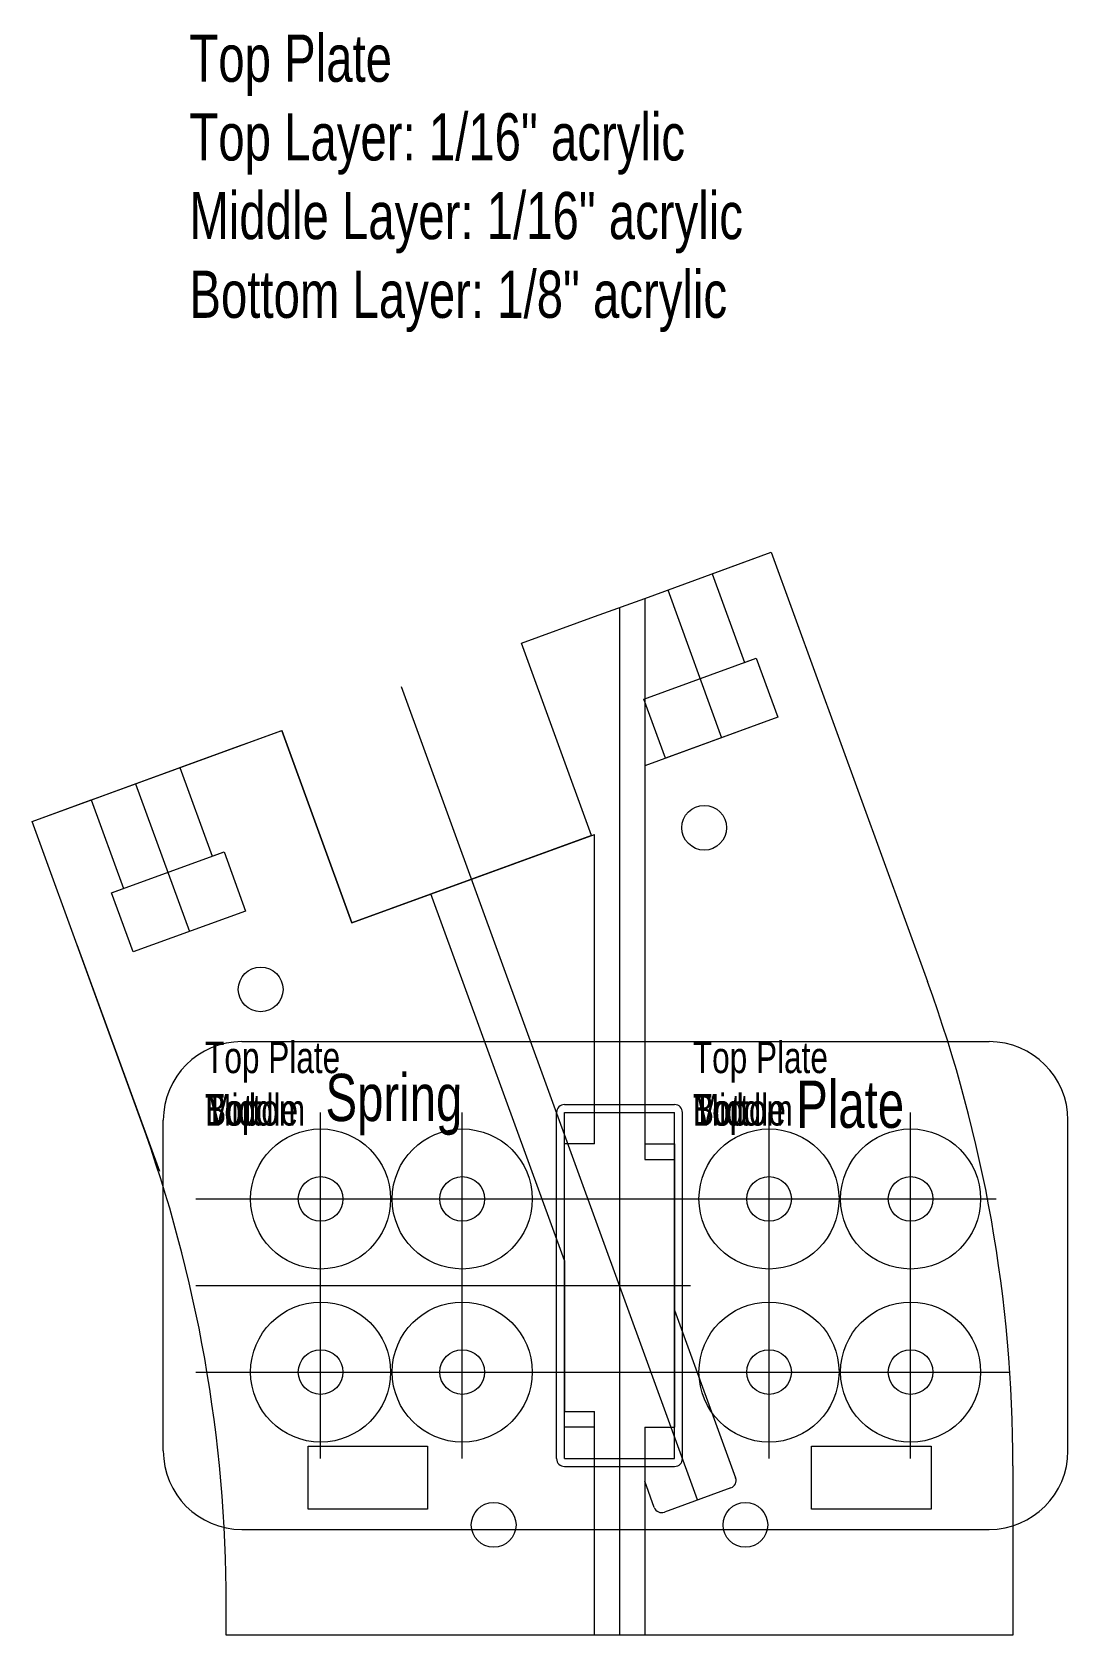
# Model space of a CAD drawing. Header units: millimetres. Extents: x 70 to 136, y 68 to 170.
import ezdxf

# ---------------------------------------------------------------- set-up
doc = ezdxf.new("R2010")
doc.units = ezdxf.units.MM
for name, color, linetype, lineweight in [('Bottom Layer', 7, 'CONTINUOUS', 0), ('Bottom Text', 4, 'CONTINUOUS', 0), ('Drawing', 5, 'CONTINUOUS', 0), ('Middle Layer', 7, 'CONTINUOUS', 0), ('Middle Text', 4, 'CONTINUOUS', 0), ('Notes', 7, 'CONTINUOUS', 0), ('Spring Plate', 7, 'CONTINUOUS', 0), ('Spring Plate Text', 4, 'CONTINUOUS', 0), ('Top Layer', 7, 'CONTINUOUS', 0), ('Top Text', 4, 'CONTINUOUS', 0)]:
    doc.layers.add(name, color=color, linetype=linetype, lineweight=lineweight)
doc.styles.get("Standard").update_dxf_attribs({"font": 'txt', "width": 0.75})

msp = doc.modelspace()

# ---------------------------------------------------------------- linework, layer by layer
at = {"layer": 'Bottom Layer'}
for p, q in [((108.94, 134.17), (116.98, 137.1)), ((116.98, 137.1), (126.91, 109.82)), ((105.74, 133.01), (108.94, 134.17)), ((101.1, 131.32), (105.74, 133.01)), ((105.55, 119.1), (101.1, 131.32)), ((70, 120), (85.88, 125.78)), ((90.33, 113.56), (85.88, 125.78)), ((76.91, 101.01), (70, 120)), ((105.55, 119.1), (90.33, 113.56)), ((72.84, 112.18), (78.09, 97.77)), ((103.84, 101.5), (110.84, 101.5)), ((103.84, 79.5), (103.84, 101.5)), ((110.84, 79.5), (110.84, 101.5)), ((103.84, 79.5), (110.84, 79.5)), ((132.34, 79.04), (132.34, 68.29)), ((82.34, 68.29), (82.34, 70.23)), ((132.34, 68.29), (82.34, 68.29))]:
    msp.add_line(p, q, dxfattribs=at)
for centre in [(112.72, 119.59), (84.53, 109.32), (88.34, 96), (97.34, 96), (116.84, 96), (125.84, 96), (88.34, 85), (97.34, 85), (116.84, 85), (125.84, 85), (99.34, 75.29), (115.34, 75.29)]:
    msp.add_circle(centre, 1.42, dxfattribs=at)
for centre in [(42.34, 79.04), (-7.66, 70.23)]:
    msp.add_arc(centre, 90, 360, 20, dxfattribs=at)
at = {"layer": 'Drawing'}
for p, q in [((110.41, 134.71), (113.83, 125.31)), ((107.34, 133.59), (107.34, 68.29)), ((112.3, 76.87), (93.49, 128.55)), ((76.58, 122.39), (80, 113)), ((88.34, 79.5), (88.34, 101.5)), ((97.34, 79.5), (97.34, 101.5)), ((116.84, 79.5), (116.84, 101.5)), ((125.84, 79.5), (125.84, 101.5)), ((80.4, 96), (131.28, 96)), ((80.4, 90.5), (111.84, 90.5)), ((80.4, 85), (132.16, 85))]:
    msp.add_line(p, q, dxfattribs=at)
for centre in [(88.34, 96), (97.34, 96), (116.84, 96), (125.84, 96), (88.34, 85), (97.34, 85), (116.84, 85), (125.84, 85)]:
    msp.add_circle(centre, 4.45, dxfattribs=at)
at = {"layer": 'Middle Layer'}
for p, q in [((108.94, 134.17), (116.98, 137.1)), ((116.98, 137.1), (126.91, 109.82)), ((108.94, 134.17), (108.94, 99.5)), ((108.89, 127.77), (116.03, 130.37)), ((116.03, 130.37), (117.4, 126.61)), ((110.26, 124.01), (108.89, 127.77)), ((117.4, 126.61), (110.26, 124.01)), ((70, 120), (85.88, 125.78)), ((85.88, 125.78), (90.33, 113.56)), ((70, 120), (83.3, 124.84)), ((76.91, 101.01), (70, 120)), ((90.33, 113.56), (105.74, 119.17)), ((105.74, 99.5), (105.74, 119.17)), ((75.06, 115.46), (82.2, 118.06)), ((82.2, 118.06), (83.57, 114.3)), ((76.43, 111.7), (75.06, 115.46)), ((83.57, 114.3), (76.43, 111.7)), ((72.84, 112.18), (78.09, 97.77)), ((103.84, 81.5), (103.84, 99.5)), ((105.74, 99.5), (103.84, 99.5)), ((108.94, 99.5), (110.84, 99.5)), ((110.84, 99.5), (110.84, 81.5)), ((105.74, 81.5), (103.84, 81.5)), ((105.74, 68.29), (105.74, 81.5)), ((108.94, 81.5), (110.84, 81.5)), ((108.94, 81.5), (108.94, 68.29)), ((87.54, 80.29), (95.14, 80.29)), ((87.54, 76.29), (87.54, 80.29)), ((95.14, 80.29), (95.14, 76.29)), ((119.54, 80.29), (127.14, 80.29)), ((119.54, 76.29), (119.54, 80.29)), ((127.14, 80.29), (127.14, 76.29)), ((132.34, 79.04), (132.34, 68.29)), ((95.14, 76.29), (87.54, 76.29)), ((127.14, 76.29), (119.54, 76.29)), ((82.34, 68.29), (82.34, 70.23)), ((105.74, 68.29), (82.34, 68.29)), ((132.34, 68.29), (108.94, 68.29))]:
    msp.add_line(p, q, dxfattribs=at)
for centre in [(112.72, 119.59), (84.53, 109.32), (88.34, 96), (97.34, 96), (116.84, 96), (125.84, 96), (88.34, 85), (97.34, 85), (116.84, 85), (125.84, 85), (99.34, 75.29), (115.34, 75.29)]:
    msp.add_circle(centre, 1.42, dxfattribs=at)
for centre in [(42.34, 79.04), (-7.66, 70.23)]:
    msp.add_arc(centre, 90, 360, 20, dxfattribs=at)
at = {"layer": 'Spring Plate'}
for p, q in [((83.34, 106), (130.84, 106)), ((103.84, 102), (110.84, 102)), ((78.34, 80), (78.34, 101)), ((103.34, 79.5), (103.34, 101.5)), ((111.34, 79.5), (111.34, 101.5)), ((135.84, 80), (135.84, 101)), ((103.84, 79), (110.84, 79)), ((83.34, 75), (130.84, 75))]:
    msp.add_line(p, q, dxfattribs=at)
for centre in [(88.34, 96), (97.34, 96), (116.84, 96), (125.84, 96), (88.34, 85), (97.34, 85), (116.84, 85), (125.84, 85)]:
    msp.add_circle(centre, 1.42, dxfattribs=at)
for centre, radius, start, end in [((83.34, 101), 5, 90, 180), ((130.84, 101), 5, 0, 90), ((103.84, 101.5), 0.5, 90, 180), ((110.84, 101.5), 0.5, 0, 90), ((83.34, 80), 5, 180, 270), ((103.84, 79.5), 0.5, 180, 270), ((110.84, 79.5), 0.5, 270, 0), ((130.84, 80), 5, 270, 0)]:
    msp.add_arc(centre, radius, start, end, dxfattribs=at)
at = {"layer": 'Top Layer'}
for p, q in [((113.23, 135.73), (116.98, 137.1)), ((116.98, 137.1), (126.91, 109.82)), ((113.23, 135.73), (115.28, 130.09)), ((115.28, 130.09), (116.03, 130.37)), ((116.03, 130.37), (117.4, 126.61)), ((117.4, 126.61), (108.94, 123.53)), ((79.4, 123.42), (85.88, 125.78)), ((85.88, 125.78), (90.33, 113.56)), ((79.4, 123.42), (81.45, 117.78)), ((108.94, 123.53), (108.94, 98.5)), ((70, 120), (73.76, 121.37)), ((73.76, 121.37), (75.81, 115.73)), ((76.91, 101.01), (70, 120)), ((81.45, 117.78), (82.2, 118.06)), ((82.2, 118.06), (83.57, 114.3)), ((75.06, 115.46), (75.81, 115.73)), ((76.43, 111.7), (75.06, 115.46)), ((90.33, 113.56), (95.35, 115.39)), ((103.84, 92.08), (95.35, 115.39)), ((83.57, 114.3), (76.43, 111.7)), ((72.84, 112.18), (78.09, 97.77)), ((108.94, 98.5), (110.84, 98.5)), ((110.84, 98.5), (110.84, 88.93)), ((103.84, 92.08), (103.84, 82.5)), ((110.84, 88.93), (114.72, 78.28)), ((103.84, 82.5), (105.74, 82.5)), ((105.74, 68.29), (105.74, 82.5)), ((87.54, 76.29), (87.54, 80.29)), ((87.54, 80.29), (95.14, 80.29)), ((95.14, 80.29), (95.14, 76.29)), ((119.54, 76.29), (119.54, 80.29)), ((119.54, 80.29), (127.14, 80.29)), ((127.14, 80.29), (127.14, 76.29)), ((132.34, 79.04), (132.34, 68.29)), ((109.55, 76.4), (108.94, 78.07)), ((108.94, 78.07), (108.94, 68.29)), ((114.42, 77.64), (110.19, 76.1)), ((95.14, 76.29), (87.54, 76.29)), ((127.14, 76.29), (119.54, 76.29)), ((82.34, 68.29), (82.34, 70.23)), ((105.74, 68.29), (82.34, 68.29)), ((132.34, 68.29), (108.94, 68.29))]:
    msp.add_line(p, q, dxfattribs=at)
for centre in [(112.72, 119.59), (84.53, 109.32), (88.34, 96), (97.34, 96), (116.84, 96), (125.84, 96), (88.34, 85), (97.34, 85), (116.84, 85), (125.84, 85), (99.34, 75.29), (115.34, 75.29)]:
    msp.add_circle(centre, 1.42, dxfattribs=at)
for centre, radius, start, end in [((42.34, 79.04), 90, 360, 20), ((-7.66, 70.23), 90, 360, 20), ((114.25, 78.11), 0.5, 290, 20), ((110.02, 76.57), 0.5, 200, 290)]:
    msp.add_arc(centre, radius, start, end, dxfattribs=at)

# ---------------------------------------------------------------- texts
at = {"layer": 'Bottom Text', "char_height": 2, "width": 100, "attachment_point": 1}
for insert in [(81, 106), (112, 106)]:
    msp.add_mtext('Top\\~Plate\\PBottom', dxfattribs=dict(at, insert=insert))
at = {"layer": 'Middle Text', "char_height": 2, "width": 100, "attachment_point": 1}
for insert in [(81, 106), (112, 106)]:
    msp.add_mtext('Top\\~Plate\\PMiddle', dxfattribs=dict(at, insert=insert))
at = {"layer": 'Notes', "insert": (80, 170), "char_height": 3, "width": 100, "attachment_point": 1}
msp.add_mtext('Top\\~Plate\\PTop\\~Layer:\\~1/16"\\~acrylic\\PMiddle\\~Layer:\\~1/16"\\~acrylic\\PBottom\\~Layer:\\~1/8"\\~acrylic', dxfattribs=at)
at = {"layer": 'Spring Plate Text', "char_height": 3, "width": 100, "attachment_point": 5}
for s, insert in [('Spring', (93, 102)), ('Plate', (122, 102))]:
    msp.add_mtext(s, dxfattribs=dict(at, insert=insert))
at = {"layer": 'Top Text', "char_height": 2, "width": 100, "attachment_point": 1}
for insert in [(81, 106), (112, 106)]:
    msp.add_mtext('Top\\~Plate\\PTop', dxfattribs=dict(at, insert=insert))

doc.saveas('drawing.dxf')
